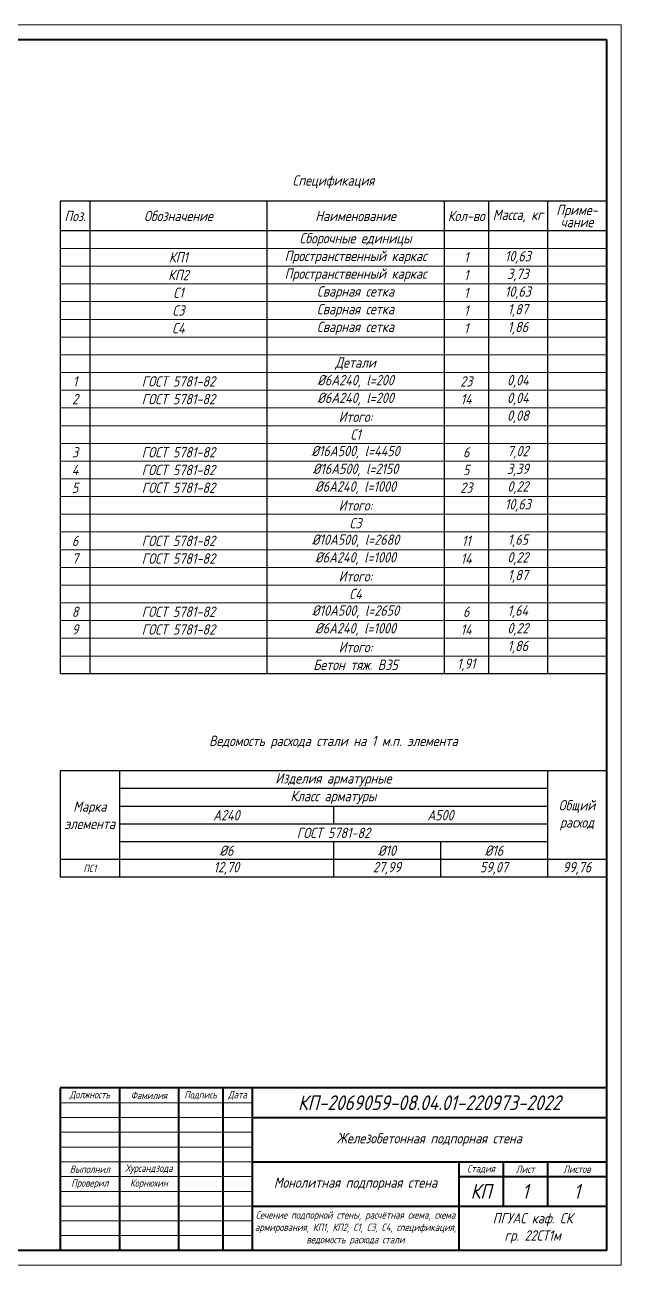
# Model space of a CAD drawing. Header units: millimetres. Extents: x -1004 to 900128, y -352756 to 107728.
# Drawn here: x 347090 to 367293, y -24021 to 17979 of the extents above; entities that cross this region are included whole.
import ezdxf

# ---------------------------------------------------------------- set-up
doc = ezdxf.new("R2010")
doc.units = ezdxf.units.MM
for name, color, linetype, lineweight in [('basic', 95, 'Continuous', 30), ('frame', 173, 'Continuous', 40), ('text', 13, 'Continuous', 20), ('thin', 153, 'Continuous', 18)]:
    doc.layers.add(name, color=color, linetype=linetype, lineweight=lineweight)
doc.styles.add('Structures', font='isocpeur.ttf', dxfattribs={"width": 0.85, "oblique": 15})
doc.styles.add('structures 2.5', font='isocpeur.ttf', dxfattribs={"width": 0.85, "oblique": 15, "height": 2.5})

msp = doc.modelspace()

# ---------------------------------------------------------------- linework, layer by layer
at = {"layer": 'basic'}
for p, q in [((366792.88, 12005.674), (348292.88, 12005.674)), ((348292.88, 12005.674), (348292.88, -3994.326)), ((349292.88, 12005.674), (349292.88, -3994.326)), ((355292.88, 12005.674), (355292.88, -3994.326)), ((361292.88, 12005.674), (361292.88, -3994.326)), ((362792.88, 12005.674), (362792.88, -3994.326)), ((364792.88, 12005.674), (364792.88, -3994.326)), ((366792.88, 11005.674), (348292.88, 11005.674)), ((366792.88, -3994.326), (348292.88, -3994.326)), ((366792.88, -7284.326), (348292.88, -7284.326)), ((348292.88, -7284.326), (348292.88, -10884.326)), ((350292.88, -7284.326), (350292.88, -10884.326)), ((364792.88, -7284.326), (364792.88, -10884.326)), ((364792.88, -7884.326), (350292.88, -7884.326)), ((364792.88, -8484.326), (350292.88, -8484.326)), ((357542.88, -8484.326), (357542.88, -9084.326)), ((364792.88, -9084.326), (350292.88, -9084.326)), ((364792.88, -9684.326), (350292.88, -9684.326)), ((357542.88, -9684.326), (357542.88, -10884.326)), ((361167.88, -9684.326), (361167.88, -10884.326)), ((366792.88, -10284.326), (348292.88, -10284.326)), ((366792.88, -10884.326), (348292.88, -10884.326))]:
    msp.add_line(p, q, dxfattribs=at)
at = {"layer": 'frame'}
for p, q in [((309892.88, 17479.073), (366792.88, 17479.073)), ((366792.88, 17479.073), (366792.88, -23520.927)), ((348292.88, -18020.927), (348292.88, -23520.927)), ((366792.88, -18020.927), (348292.88, -18020.927)), ((350292.88, -18020.927), (350292.88, -23520.927)), ((352292.88, -18020.927), (352292.88, -23520.927)), ((353792.88, -18020.927), (353792.88, -23520.927)), ((354792.88, -18020.927), (354792.88, -23520.927)), ((354792.88, -19020.927), (366792.88, -19020.927)), ((354792.88, -20520.927), (366792.88, -20520.927)), ((361792.88, -20520.927), (361792.88, -23520.927)), ((363292.88, -20520.927), (363292.88, -22020.927)), ((364792.88, -20520.927), (364792.88, -22020.927)), ((361792.88, -21020.927), (366792.88, -21020.927)), ((354792.88, -22020.927), (366792.88, -22020.927)), ((366792.88, -23520.927), (309892.88, -23520.927))]:
    msp.add_line(p, q, dxfattribs=at)
at = {"layer": 'thin'}
for p, q in [((307892.88, 17979.073), (367292.88, 17979.073)), ((367292.88, 17979.073), (367292.88, -24020.927)), ((366792.88, 10405.674), (348292.88, 10405.674)), ((366792.88, 9805.674), (348292.88, 9805.674)), ((366792.88, 9205.674), (348292.88, 9205.674)), ((366792.88, 8605.674), (348292.88, 8605.674)), ((366792.88, 8005.674), (348292.88, 8005.674)), ((366792.88, 7405.674), (348292.88, 7405.674)), ((366792.88, 6805.674), (348292.88, 6805.674)), ((366792.88, 6205.674), (348292.88, 6205.674)), ((366792.88, 5605.674), (348292.88, 5605.674)), ((366792.88, 5005.674), (348292.88, 5005.674)), ((366792.88, 4405.674), (348292.88, 4405.674)), ((366792.88, 3805.674), (348292.88, 3805.674)), ((366792.88, 3205.674), (348292.88, 3205.674)), ((366792.88, 2605.674), (348292.88, 2605.674)), ((366792.88, 2005.674), (348292.88, 2005.674)), ((366792.88, 1405.674), (348292.88, 1405.674)), ((366792.88, 805.674), (348292.88, 805.674)), ((366792.88, 205.674), (348292.88, 205.674)), ((366792.88, -394.326), (348292.88, -394.326)), ((366792.88, -994.326), (348292.88, -994.326)), ((366792.88, -1594.326), (348292.88, -1594.326)), ((366792.88, -2194.326), (348292.88, -2194.326)), ((366792.88, -2794.326), (348292.88, -2794.326)), ((366792.88, -3394.326), (348292.88, -3394.326)), ((354792.88, -18520.927), (348292.88, -18520.927)), ((354792.88, -19020.927), (348292.88, -19020.927)), ((354792.88, -19520.927), (348292.88, -19520.927)), ((354792.88, -20020.927), (348292.88, -20020.927)), ((354792.88, -20520.927), (348292.88, -20520.927)), ((354792.88, -21020.927), (348292.88, -21020.927)), ((354792.88, -21520.927), (348292.88, -21520.927)), ((354792.88, -22020.927), (348292.88, -22020.927)), ((354792.88, -22520.927), (348292.88, -22520.927)), ((354792.88, -23020.927), (348292.88, -23020.927)), ((367292.88, -24020.927), (307892.88, -24020.927))]:
    msp.add_line(p, q, dxfattribs=at)

# ---------------------------------------------------------------- texts
at = {"layer": 'text', "attachment_point": 5}
for s, insert, char_height, width, style in [('Спецификация', (357542.88, 12660.902), 350, 5622.78125, 'Structures'), ('\\pxsm0.7;Приме-\\Pчание', (365792.88, 11505.674), 350, 2000, 'Structures'), ('Поз.', (348792.88, 11505.674), 350, 1000, 'Structures'), ('Обозначение', (352292.88, 11505.674), 350, 6000, 'Structures'), ('Наименование', (358292.88, 11505.674), 350, 6000, 'Structures'), ('Кол-во', (362042.88, 11505.674), 350, 1500, 'Structures'), ('Масса, кг', (363792.88, 11505.674), 350, 2000, 'Structures'), ('Сборочные единицы', (358292.88, 10705.674), 350, 6000, 'Structures'), ('КП1', (352292.88, 10105.674), 350, 6000, 'Structures'), ('Пространственный каркас', (358292.88, 10105.674), 350, 6000, 'Structures'), ('1', (362042.88, 10105.674), 350, 1500, 'Structures'), ('10,63', (363792.88, 10105.674), 350, 2000, 'Structures'), ('КП2', (352292.88, 9505.674), 350, 6000, 'Structures'), ('Пространственный каркас', (358292.88, 9505.674), 350, 6000, 'Structures'), ('1', (362042.88, 9505.674), 350, 1500, 'Structures'), ('3,73', (363792.88, 9505.674), 350, 2000, 'Structures'), ('С1', (352292.88, 8905.674), 350, 6000, 'Structures'), ('Сварная сетка', (358292.88, 8905.674), 350, 6000, 'Structures'), ('1', (362042.88, 8905.674), 350, 1500, 'Structures'), ('10,63', (363792.88, 8905.674), 350, 2000, 'Structures'), ('С3', (352292.88, 8305.674), 350, 6000, 'Structures'), ('Сварная сетка', (358292.88, 8305.674), 350, 6000, 'Structures'), ('1', (362042.88, 8305.674), 350, 1500, 'Structures'), ('1,87', (363792.88, 8305.674), 350, 2000, 'Structures'), ('С4', (352292.88, 7705.674), 350, 6000, 'Structures'), ('Сварная сетка', (358292.88, 7705.674), 350, 6000, 'Structures'), ('1', (362042.88, 7705.674), 350, 1500, 'Structures'), ('1,86', (363792.88, 7705.674), 350, 2000, 'Structures'), ('Детали', (358292.88, 6505.674), 350, 6000, 'Structures'), ('1', (348792.88, 5905.674), 350, 1000, 'Structures'), ('ГОСТ 5781-82', (352292.88, 5905.674), 350, 6000, 'Structures'), ('%%C6А240, l=200', (358292.88, 5905.674), 350, 6000, 'Structures'), ('23', (362042.88, 5905.674), 350, 1500, 'Structures'), ('0,04', (363792.88, 5905.674), 350, 2000, 'Structures'), ('2', (348792.88, 5305.674), 350, 1000, 'Structures'), ('ГОСТ 5781-82', (352292.88, 5305.674), 350, 6000, 'Structures'), ('%%C6А240, l=200', (358292.88, 5305.674), 350, 6000, 'Structures'), ('14', (362042.88, 5305.674), 350, 1500, 'Structures'), ('0,04', (363792.88, 5305.674), 350, 2000, 'Structures'), ('Итого:', (358292.88, 4705.674), 350, 6000, 'Structures'), ('0,08', (363792.88, 4705.674), 350, 2000, 'Structures'), ('С1', (358292.88, 4105.674), 350, 6000, 'Structures'), ('3', (348792.88, 3505.674), 350, 1000, 'Structures'), ('ГОСТ 5781-82', (352292.88, 3505.674), 350, 6000, 'Structures'), ('%%C16А500, l=4450', (358292.88, 3505.674), 350, 6000, 'Structures'), ('6', (362042.88, 3505.674), 350, 1500, 'Structures'), ('7,02', (363792.88, 3505.674), 350, 2000, 'Structures'), ('4', (348792.88, 2905.674), 350, 1000, 'Structures'), ('ГОСТ 5781-82', (352292.88, 2905.674), 350, 6000, 'Structures'), ('%%C16А500, l=2150', (358292.88, 2905.674), 350, 6000, 'Structures'), ('5', (362042.88, 2905.674), 350, 1500, 'Structures'), ('3,39', (363792.88, 2905.674), 350, 2000, 'Structures'), ('%%C6А240, l=1000', (358292.88, 2305.674), 350, 6000, 'Structures'), ('0,22', (363792.88, 2305.674), 350, 2000, 'Structures'), ('5', (348792.88, 2305.674), 350, 1000, 'Structures'), ('ГОСТ 5781-82', (352292.88, 2305.674), 350, 6000, 'Structures'), ('23', (362042.88, 2305.674), 350, 1500, 'Structures'), ('Итого:', (358292.88, 1705.674), 350, 6000, 'Structures'), ('10,63', (363792.88, 1705.674), 350, 2000, 'Structures'), ('С3', (358292.88, 1105.674), 350, 6000, 'Structures'), ('6', (348792.88, 505.674), 350, 1000, 'Structures'), ('ГОСТ 5781-82', (352292.88, 505.674), 350, 6000, 'Structures'), ('%%C10А500, l=2680', (358292.88, 505.674), 350, 6000, 'Structures'), ('11', (362042.88, 505.674), 350, 1500, 'Structures'), ('1,65', (363792.88, 505.674), 350, 2000, 'Structures'), ('7', (348792.88, -94.326), 350, 1000, 'Structures'), ('ГОСТ 5781-82', (352292.88, -94.326), 350, 6000, 'Structures'), ('%%C6А240, l=1000', (358292.88, -94.326), 350, 6000, 'Structures'), ('14', (362042.88, -94.326), 350, 1500, 'Structures'), ('0,22', (363792.88, -94.326), 350, 2000, 'Structures'), ('Итого:', (358292.88, -694.326), 350, 6000, 'Structures'), ('1,87', (363792.88, -694.326), 350, 2000, 'Structures'), ('С4', (358292.88, -1294.326), 350, 6000, 'Structures'), ('%%C10А500, l=2650', (358292.88, -1894.326), 350, 6000, 'Structures'), ('1,64', (363792.88, -1894.326), 350, 2000, 'Structures'), ('8', (348792.88, -1894.326), 350, 1000, 'Structures'), ('ГОСТ 5781-82', (352292.88, -1894.326), 350, 6000, 'Structures'), ('6', (362042.88, -1894.326), 350, 1500, 'Structures'), ('9', (348792.88, -2494.326), 350, 1000, 'Structures'), ('ГОСТ 5781-82', (352292.88, -2494.326), 350, 6000, 'Structures'), ('%%C6А240, l=1000', (358292.88, -2494.326), 350, 6000, 'Structures'), ('14', (362042.88, -2494.326), 350, 1500, 'Structures'), ('0,22', (363792.88, -2494.326), 350, 2000, 'Structures'), ('Итого:', (358292.88, -3094.326), 350, 6000, 'Structures'), ('1,86', (363792.88, -3094.326), 350, 2000, 'Structures'), ('Бетон тяж. B35', (358292.88, -3694.326), 350, 6000, 'Structures'), ('1,91', (362042.88, -3694.326), 350, 1500, 'Structures'), ('Ведомость расхода стали на 1 м.п. элемента', (357542.88, -6316.809), 350, 9598.9197, 'Structures'), ('Изделия арматурные', (357542.88, -7584.326), 350, 14500, 'Structures'), ('Класс арматуры', (357542.88, -8184.326), 350, 14500, 'Structures'), ('Марка элемента', (349292.88, -8784.326), 350, 2000, 'Structures'), ('Общий расход', (365792.88, -8784.326), 350, 2000, 'Structures'), ('А240', (353917.88, -8784.326), 350, 7250, 'Structures'), ('А500', (361167.88, -8784.326), 350, 7250, 'Structures'), ('ГОСТ 5781-82', (357542.88, -9384.326), 350, 14500, 'Structures'), ('%%C6', (353917.88, -9984.326), 350, 7250, 'Structures'), ('%%C10', (359355.38, -9984.326), 350, 3625, 'Structures'), ('%%C16', (362980.38, -9984.326), 350, 3625, 'Structures'), ('ПС1', (349292.88, -10584.326), 250, 2000, 'Structures'), ('12,70', (353917.88, -10584.326), 350, 7250, 'Structures'), ('27,99', (359355.38, -10584.326), 350, 3625, 'Structures'), ('59,07', (362980.38, -10584.326), 350, 3625, 'Structures'), ('99,76', (365792.88, -10584.326), 350, 2000, 'Structures'), ('Должность', (349292.88, -18270.927), 250, 1859.40606, 'structures 2.5'), ('Фамилия', (351292.88, -18270.927), 250, 1812.24194, 'structures 2.5'), ('Подпись', (353042.88, -18270.927), 250, 1359.18156, 'structures 2.5'), ('Дата', (354292.88, -18270.927), 250, 882.53911, 'structures 2.5'), ('КП-2069059-08.04.01-220973-2022', (360792.88, -18520.927), 500, 11741.42873, 'structures 2.5'), ('Железобетонная подпорная стена', (360792.88, -19770.927), 350, 12000, 'Structures'), ('Выполнил', (349292.88, -20770.927), 250, 1859.40647, 'structures 2.5'), ('Хурсандзода', (351292.88, -20770.927), 250, 2000, 'Structures'), ('Стадия', (362542.88, -20770.927), 250, 1352.9954, 'structures 2.5'), ('Лист', (364042.88, -20770.927), 250, 1306.04815, 'structures 2.5'), ('Листов', (365792.88, -20770.927), 250, 1733.57299, 'structures 2.5'), ('Проверил', (349292.88, -21270.927), 250, 1882.98853, 'structures 2.5'), ('Корнюхин', (351292.88, -21270.927), 250, 2000, 'Structures'), ('Монолитная подпорная стена', (358292.88, -21270.927), 350, 7000, 'Structures'), ('КП', (362542.88, -21520.927), 500, 1329.52177, 'structures 2.5'), ('1', (364042.88, -21520.927), 500, 1376.46862, 'structures 2.5'), ('1', (365792.88, -21520.927), 500, 1780.52024, 'structures 2.5'), ('Сечение подпорной стены, расчётная схема, схема армирования, КП1, КП2, С1, С3, С4, спецификация, ведомость расхода стали', (358292.88, -22770.927), 250, 6914.26293, 'structures 2.5'), ('ПГУАС каф. СК \\Pгр. 22СТ1м', (364292.88, -22770.927), 350, 4533.45828, 'structures 2.5')]:
    msp.add_mtext(s, dxfattribs=dict(at, insert=insert, char_height=char_height, width=width, style=style))

doc.saveas('drawing.dxf')
